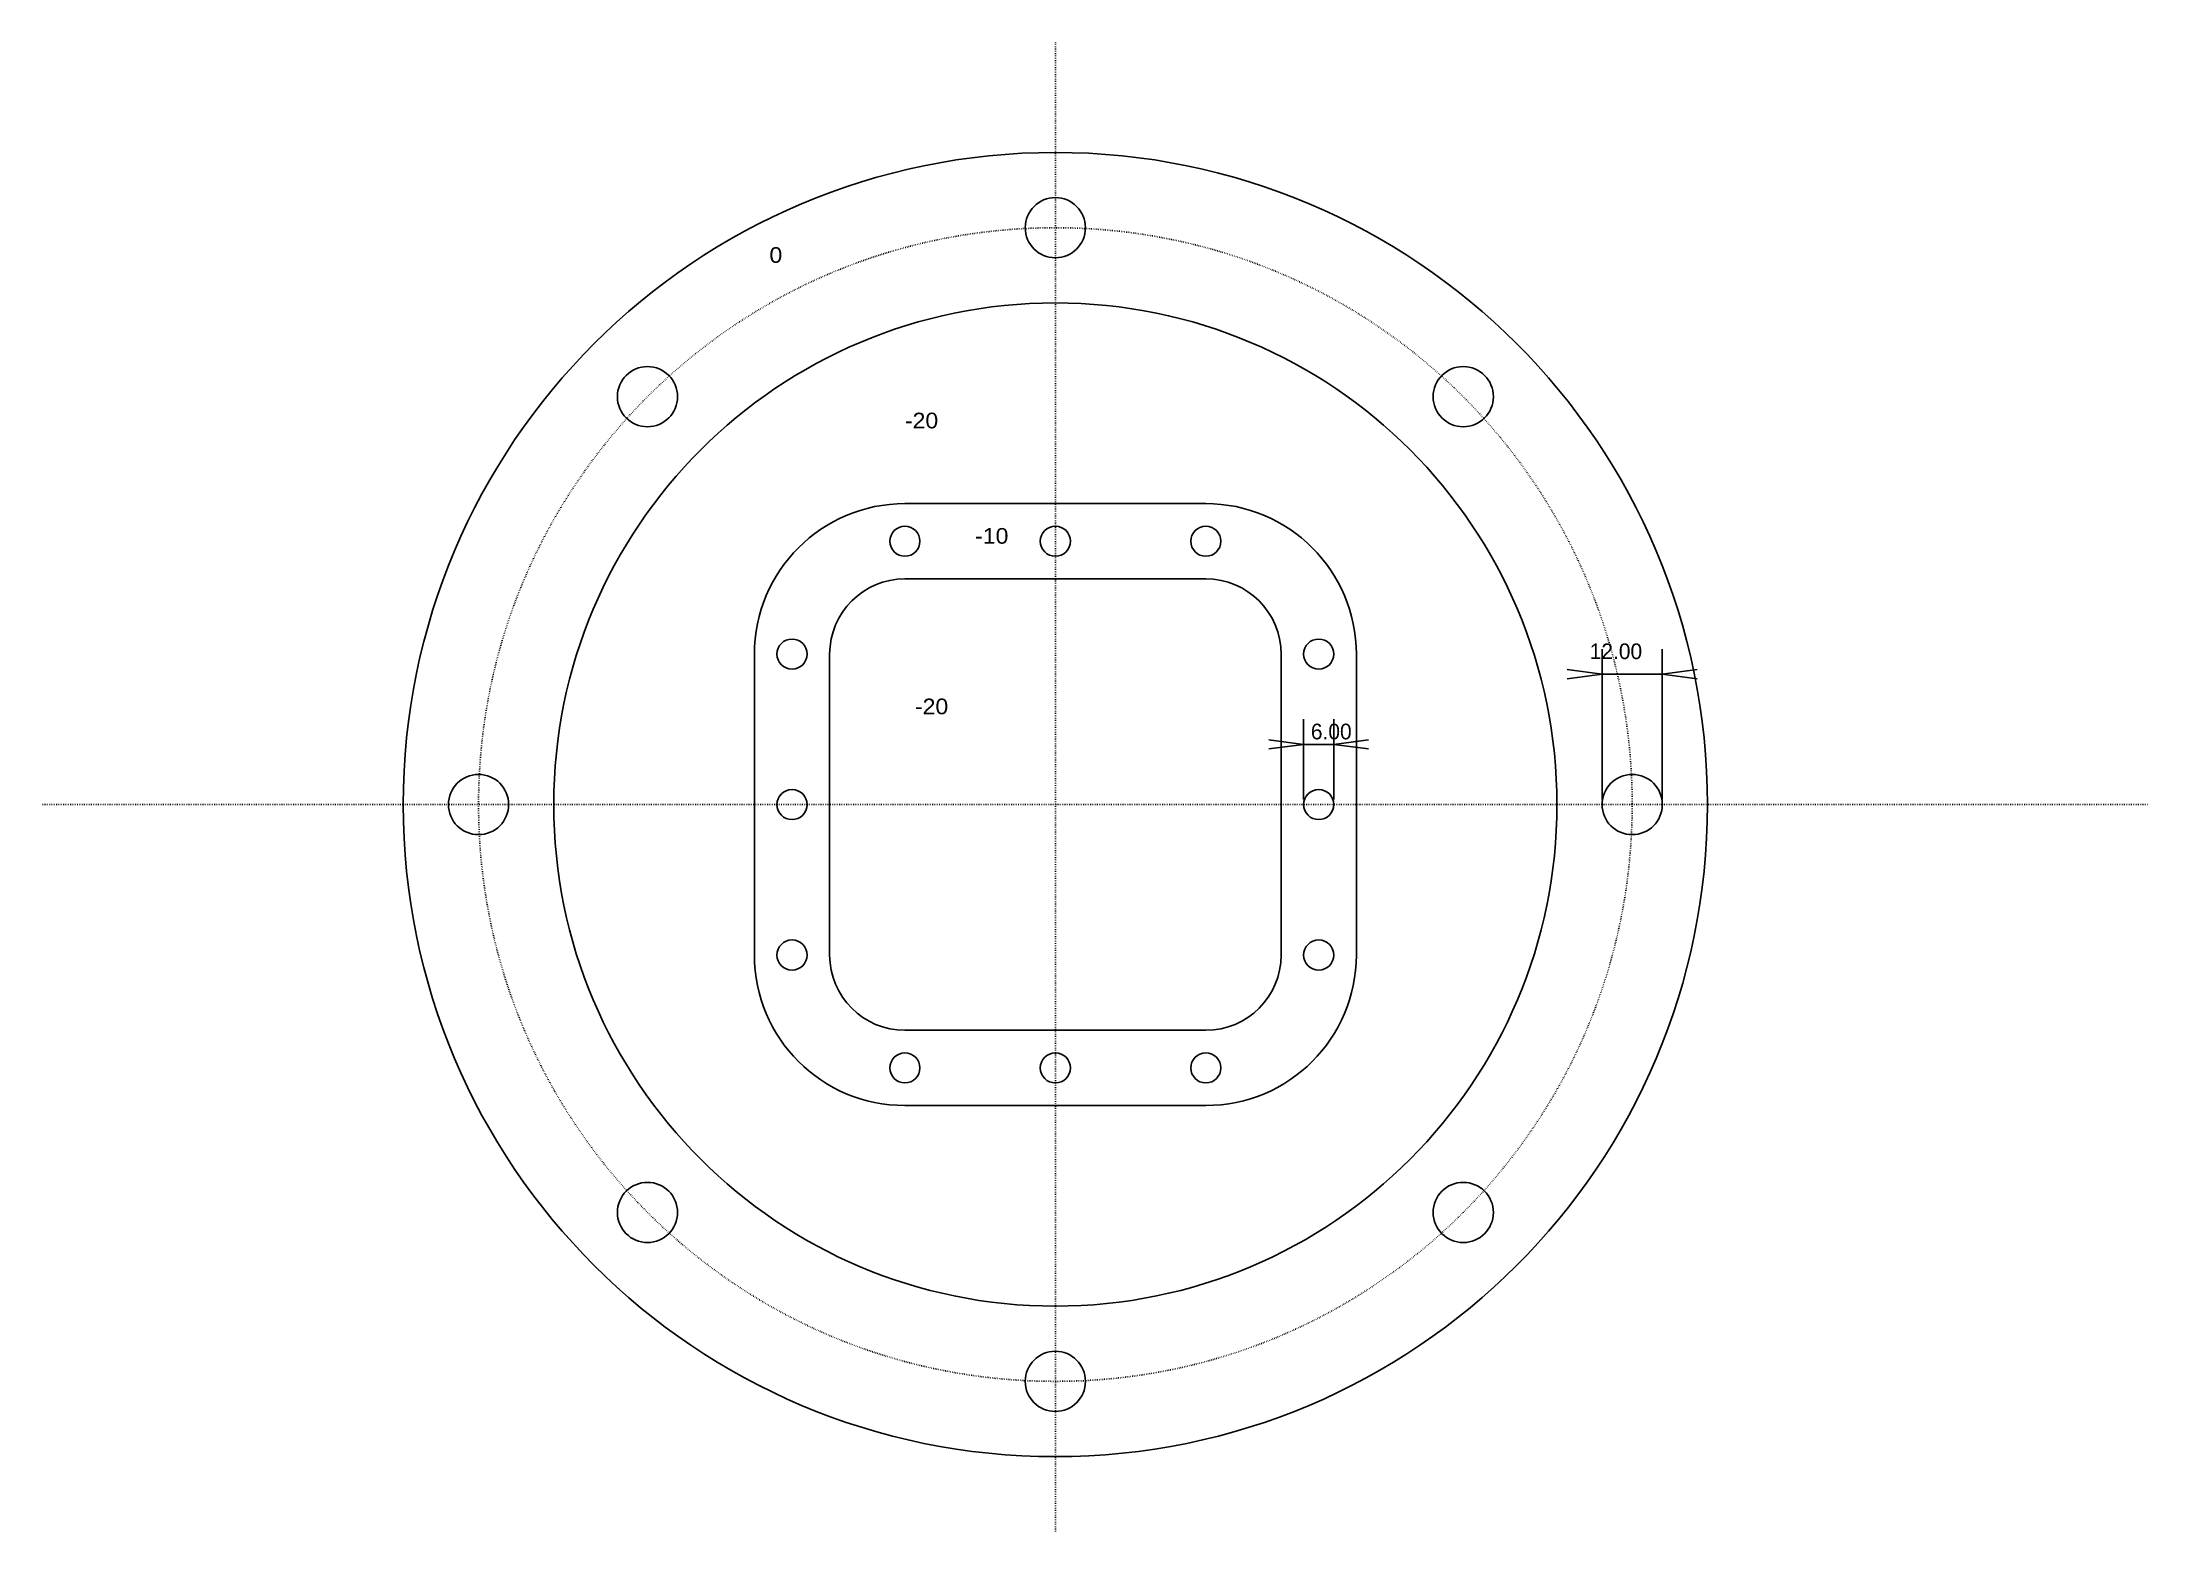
# Model space of a CAD drawing. Extents: x 0 to 420, y 0 to 297.
import ezdxf
from ezdxf.enums import TextEntityAlignment as Align

# ---------------------------------------------------------------- set-up
doc = ezdxf.new("R2010")
doc.units = 0
doc.linetypes.add('DOT', pattern=[0.25, 0, -0.25])
doc.layers.get('0').update_dxf_attribs({"color": 3, "linetype": 'CONTINUOUS'})
for name, color, linetype in [('12', 3, 'CONTINUOUS'), ('127', 3, 'DOT'), ('13', 3, 'CONTINUOUS')]:
    doc.layers.add(name, color=color, linetype=linetype)

msp = doc.modelspace()

# ---------------------------------------------------------------- linework, layer by layer
for p, q in [((172, 205), (232, 205)), ((232, 190), (172, 190)), ((142, 115), (142, 175)), ((157, 175), (157, 115)), ((247, 115), (247, 175)), ((262, 175), (262, 115)), ((172, 100), (232, 100)), ((232, 85), (172, 85))]:
    msp.add_line(p, q)
for centre, radius in [((202, 145), 130), ((202, 260), 6), ((202, 145), 100), ((120.68272, 226.31728), 6), ((283.31728, 226.31728), 6), ((172, 197.5), 3), ((202, 197.5), 3), ((232, 197.5), 3), ((149.5, 175), 3), ((254.5, 175), 3), ((87, 145), 6), ((149.5, 145), 3), ((254.5, 145), 3), ((317, 145), 6), ((149.5, 115), 3), ((254.5, 115), 3), ((172, 92.5), 3), ((202, 92.5), 3), ((232, 92.5), 3), ((120.68272, 63.68272), 6), ((283.31728, 63.68272), 6), ((202, 30), 6)]:
    msp.add_circle(centre, radius)
for centre, radius, start, end in [((172, 175), 30, 90, 180), ((232, 175), 30, 0, 90), ((172, 175), 15, 90, 180), ((232, 175), 15, 0, 90), ((172, 115), 30, 180, 270), ((172, 115), 15, 180, 270), ((232, 115), 30, 270, 360), ((232, 115), 15, 270, 360)]:
    msp.add_arc(centre, radius, start, end)
at = {"layer": '12'}
for p, q in [((311, 176), (311, 146)), ((323, 176), (323, 146)), ((311, 171), (304.059886, 171.913683)), ((304.059886, 170.086317), (311, 171)), ((311, 171), (323, 171)), ((329.940114, 171.913683), (323, 171)), ((323, 171), (329.940114, 170.086317)), ((251.5, 162), (251.5, 146)), ((257.5, 162), (257.5, 146)), ((251.5, 157), (244.559886, 157.913683)), ((244.559886, 156.086317), (251.5, 157)), ((251.5, 157), (257.5, 157)), ((264.440114, 157.913683), (257.5, 157)), ((257.5, 157), (264.440114, 156.086317))]:
    msp.add_line(p, q, dxfattribs=at)
at = {"layer": '127'}
for p, q in [((202, 0), (202, 297)), ((0, 145), (420, 145))]:
    msp.add_line(p, q, dxfattribs=at)
msp.add_circle((202, 145), 115, dxfattribs=at)

# ---------------------------------------------------------------- texts
at = {"width": 1.1}
for s, p in [('0', (145, 253)), ('-20', (172, 220)), ('-10', (186, 197)), ('-20', (174, 163))]:
    msp.add_text(s, height=3.125, dxfattribs=at).set_placement(p)
at = {"layer": '13'}
for s, p in [('12.00', (313.75, 174)), ('6.00', (257, 158))]:
    msp.add_text(s, height=3.125, dxfattribs=at).set_placement(p, align=Align.CENTER)

doc.saveas('drawing.dxf')
